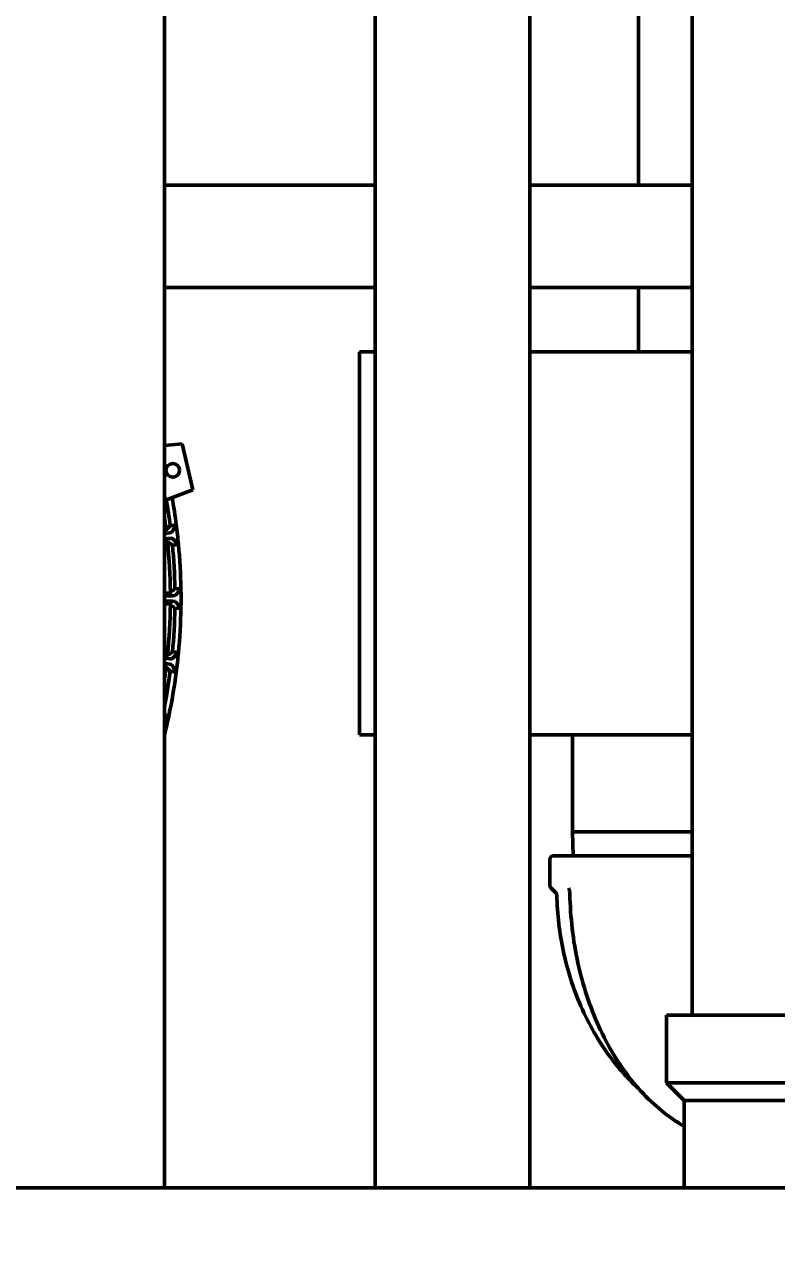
# Model space of a CAD drawing. Header units: inches. Extents: x 11 to 1621, y 11 to 1332.
# Drawn here: x 1070.67 to 1080.39, y 301.62 to 317.3 of the extents above; entities that cross this region are included whole.
import ezdxf

# ---------------------------------------------------------------- set-up
doc = ezdxf.new("R2010")
doc.units = ezdxf.units.IN
doc.header["$LTSCALE"] = 48
doc.header["$MEASUREMENT"] = 0
doc.layers.add('Dimension (ANSI)', color=7, linetype='Continuous', lineweight=25)
doc.layers.add('Visible (ANSI)', color=7, linetype='Continuous', lineweight=50)
doc.styles.add('Dimension Text', font='tahoma.ttf')
doc.dimstyles.new('ELC FT', dxfattribs={"dimscale": 48, "dimtxt": 0.12, "dimasz": 0.098425, "dimexe": 0.05, "dimexo": 0.1, "dimgap": 0.031496, "dimtad": 1, "dimdec": 5, "dimzin": 3, "dimdsep": 46, "dimlunit": 4, "dimtxsty": 'Dimension Text', "dimcen": 0.09, "dimdle": 0.5, "dimclrd": 5, "dimclre": 5, "dimclrt": 256, "dimadec": 1, "dimazin": 3, "dimtfac": 0.833333, "dimtofl": 0, "dimtmove": 0, "dimatfit": 3, "dimfxl": 0, "dimfrac": 2, "dimtolj": 1, "dimtzin": 0, "dimlwd": 25, "dimlwe": 25, "dimarcsym": 0})

# ---------------------------------------------------------------- blocks, each defined once
blk = doc.blocks.new('*D32')
at = {"layer": 'Defpoints', "color": 0, "linetype": 'Continuous', "transparency": 16777216}
for p in [(1009.144, 460.889), (1167.944, 460.889), (1018.545, 291.451)]:
    blk.add_point(p, dxfattribs=at)
at = {"layer": 'Dimension (ANSI)', "color": 5, "linetype": 'Continuous', "lineweight": 25, "transparency": 16777216}
for p, q in [((1163.144, 460.889), (1006.744, 460.889)), ((1009.144, 296.176), (1009.144, 456.165)), ((1013.745, 291.451), (1006.744, 291.451))]:
    blk.add_line(p, q, dxfattribs=at)
at = {"layer": 'Dimension (ANSI)', "color": 5, "linetype": 'Continuous', "transparency": 16777216}
for points in [[(1008.356, 456.165), (1009.931, 456.165), (1009.144, 460.889)], [(1008.356, 296.176), (1009.931, 296.176), (1009.144, 291.451)]]:
    blk.add_solid(points, dxfattribs=at)
at = {"layer": 'Dimension (ANSI)', "linetype": 'Continuous', "lineweight": 25, "transparency": 16777216, "insert": (1003.996, 376.17), "char_height": 5.76, "attachment_point": 5, "rotation": 90, "style": 'Dimension Text'}
blk.add_mtext('\\A1;14\'-1 7/16"', dxfattribs=at)
blk = doc.blocks.new('*D51')
at = {"layer": 'Defpoints', "color": 0, "linetype": 'Continuous', "transparency": 16777216}
for p in [(1146.447, 546.451), (994.545, 291.451), (1018.545, 291.451)]:
    blk.add_point(p, dxfattribs=at)
at = {"layer": 'Dimension (ANSI)', "color": 5, "linetype": 'Continuous', "lineweight": 25, "transparency": 16777216}
for p, q in [((1141.647, 546.451), (992.145, 546.451)), ((994.545, 541.727), (994.545, 296.176)), ((1013.745, 291.451), (992.145, 291.451))]:
    blk.add_line(p, q, dxfattribs=at)
at = {"layer": 'Dimension (ANSI)', "color": 5, "linetype": 'Continuous', "transparency": 16777216}
for points in [[(993.758, 541.727), (995.333, 541.727), (994.545, 546.451)], [(993.758, 296.176), (995.333, 296.176), (994.545, 291.451)]]:
    blk.add_solid(points, dxfattribs=at)
at = {"layer": 'Dimension (ANSI)', "linetype": 'Continuous', "lineweight": 25, "transparency": 16777216, "insert": (990.034, 418.951), "char_height": 5.76, "attachment_point": 5, "rotation": 90, "style": 'Dimension Text'}
blk.add_mtext('\\A1;21\'-3"', dxfattribs=at)

msp = doc.modelspace()

# ---------------------------------------------------------------- linework, layer by layer
at = {"layer": 'Visible (ANSI)'}
for p, q in [((1075.199479, 302.273462), (1075.199479, 322.869771)), ((1072.476979, 320.776021), (1072.476979, 302.273462)), ((1079.293842, 319.578653), (1079.293842, 304.504153)), ((1077.199479, 302.273462), (1077.199479, 319.441741)), ((1078.601979, 315.222351), (1078.601979, 318.971783)), ((1072.476979, 315.222351), (1075.199479, 315.222351)), ((1077.199479, 315.222351), (1079.293842, 315.222351)), ((1072.476979, 313.902351), (1075.199479, 313.902351)), ((1077.199479, 313.902351), (1079.293842, 313.902351)), ((1078.601979, 313.072271), (1078.601979, 313.902351)), ((1074.996756, 313.072271), (1075.199479, 313.072271)), ((1074.996756, 313.072271), (1074.996756, 308.122271)), ((1077.199479, 313.072271), (1079.293842, 313.072271)), ((1072.70862, 311.881736), (1072.476979, 311.861096)), ((1072.84441, 311.2868), (1072.70862, 311.881736)), ((1072.490555, 311.153637), (1072.84441, 311.2868)), ((1072.552719, 310.825065), (1072.630697, 310.836028)), ((1072.571597, 310.740967), (1072.630697, 310.836028)), ((1072.659349, 310.581731), (1072.580578, 310.661258)), ((1072.659349, 310.581731), (1072.580887, 310.575068)), ((1072.612593, 310.010488), (1072.691308, 310.012651)), ((1072.621937, 309.924805), (1072.691308, 310.012651)), ((1072.691308, 309.756746), (1072.621937, 309.844592)), ((1072.691308, 309.756746), (1072.612593, 309.758909)), ((1072.580578, 309.108139), (1072.659349, 309.187666)), ((1072.580887, 309.19433), (1072.659349, 309.187666)), ((1072.630697, 308.93337), (1072.571597, 309.028431)), ((1072.630697, 308.93337), (1072.552719, 308.944332)), ((1072.476979, 308.383066), (1072.535222, 308.371446)), ((1072.476979, 308.324542), (1072.535222, 308.371446)), ((1072.478278, 308.121957), (1072.476979, 308.124686)), ((1072.478278, 308.121957), (1072.476979, 308.122291)), ((1074.996756, 308.122271), (1075.199479, 308.122271)), ((1077.199479, 308.122271), (1079.293842, 308.122271)), ((1077.749256, 308.122271), (1077.749256, 306.872271)), ((1077.749256, 306.872271), (1079.293842, 306.872271)), ((1077.760169, 306.559771), (1077.749256, 306.872271)), ((1077.456756, 306.178162), (1077.456756, 306.515371)), ((1079.293842, 306.559771), (1077.501156, 306.559771)), ((1077.533993, 306.082534), (1077.469761, 306.146767)), ((1081.996967, 304.504153), (1078.965717, 304.504153)), ((1078.965717, 303.629153), (1078.965717, 304.504153)), ((1081.981342, 303.629153), (1078.965717, 303.629153)), ((1079.19306, 303.401809), (1078.965717, 303.629153)), ((1079.19306, 303.401809), (1081.753998, 303.401809)), ((1079.19306, 303.401809), (1079.19306, 302.273462)), ((1037.571979, 302.273462), (1144.134479, 302.273462))]:
    msp.add_line(p, q, dxfattribs=at)
msp.add_circle((1072.5846, 311.540465), 0.088583, dxfattribs=at)
for centre, radius, start, end in [((1065.330215, 309.884699), 7.27191, 10.0494854, 10.645022), ((1065.330215, 309.884699), 7.283465, 7.4181512, 10.0664503), ((1065.330215, 309.884699), 7.362205, 7.4244038, 10.180621), ((1065.330215, 309.884699), 7.224409, 7.0316148, 8.4078156), ((1065.330215, 309.884699), 7.362205, 5.432739, 7.4244038), ((1065.330215, 309.884699), 7.224409, 0.6030433, 5.8255281), ((1065.330215, 309.884699), 7.362205, 0.9958324, 5.432739), ((1065.330215, 309.884699), 7.283465, 0.9895798, 5.4389916), ((1065.330215, 309.884699), 7.362205, 359.0041676, 0.9958324), ((1065.330215, 309.884699), 7.224409, 354.1744719, 359.3969567), ((1065.330215, 309.884699), 7.283465, 354.5610084, 359.0104202), ((1065.330215, 309.884699), 7.362205, 354.567261, 359.0041676), ((1065.330215, 309.884699), 7.362205, 352.5755962, 354.567261), ((1065.330215, 309.884699), 7.224409, 351.5921844, 352.9683852), ((1065.330215, 309.884699), 7.283465, 348.8817916, 352.5818488), ((1065.330215, 309.884699), 7.362205, 348.1386895, 352.5755962), ((1065.330215, 309.884699), 7.362205, 346.1470247, 348.1386895), ((1065.330215, 309.884699), 7.362205, 346.1048893, 346.1470247), ((1077.501156, 306.515371), 0.0444, 90, 180), ((1077.501156, 306.178162), 0.0444, 180, 225)]:
    msp.add_arc(centre, radius, start, end, dxfattribs=at)
for centre, major_axis, start_param, end_param in [((1072.180444, 310.697132), (0.391218, 0.044078), 5.569495929, 6.261497873), ((1072.189478, 310.616954), (-0.391218, -0.044082), 3.163280091, 3.883798681), ((1072.228335, 309.925041), (0.393694, -0.000002), 5.395962225, 6.261497873), ((1072.228335, 309.844356), (-0.393694, -0.000002), 3.163280091, 4.028815729), ((1072.189478, 309.152443), (0.391218, -0.044082), 5.540979275, 6.261497873), ((1072.180444, 309.072265), (-0.391218, 0.044078), 3.163280091, 3.855282027)]:
    msp.add_ellipse(centre, major_axis=major_axis, ratio=0.027470978, start_param=start_param, end_param=end_param, dxfattribs=at)
for points, degree in [([(1072.500288, 310.769089), (1072.500179, 310.767119), (1072.492292, 310.764268), (1072.47698, 310.760628)], 3), ([(1072.500288, 310.769089), (1072.51782, 310.787754), (1072.535297, 310.806412), (1072.552719, 310.825065)], 3), ([(1072.47698, 310.620932), (1072.502894, 310.62142), (1072.516611, 310.620425), (1072.517315, 310.617973)], 3), ([(1072.517315, 310.617973), (1072.549055, 310.596616), (1072.580887, 310.575068)], 2), ([(1072.612593, 310.010488), (1072.583374, 309.985511), (1072.554224, 309.960735)], 2), ([(1072.554224, 309.808662), (1072.583374, 309.783886), (1072.612593, 309.758909)], 2), ([(1072.580887, 309.19433), (1072.549055, 309.172781), (1072.517315, 309.151424)], 2), ([(1072.517315, 309.151424), (1072.516611, 309.148972), (1072.502898, 309.147977), (1072.47698, 309.148465)], 3), ([(1072.47698, 309.00877), (1072.492288, 309.005131), (1072.500179, 309.002279), (1072.500288, 309.000308)], 3), ([(1072.500288, 309.000308), (1072.52648, 308.972424), (1072.552719, 308.944332)], 2), ([(1077.546977, 306.052317), (1077.546977, 306.052317), (1077.546977, 306.052317), (1077.546977, 306.052317)], 3), ([(1077.702853, 306.137556), (1077.702411, 306.13832), (1077.70203, 306.13889), (1077.7018, 306.139207)], 3)]:
    msp.add_open_spline(points, degree=degree, dxfattribs=at)
for points, knots in [([(1072.554224, 309.960735), (1072.553726, 309.957788), (1072.535267, 309.95483), (1072.493084, 309.951487), (1072.485368, 309.950936), (1072.47698, 309.950392)], [-17.293659893, -17.293659893, -17.293659893, -17.293659893, -13.613841458, -13.613841458, -12.876739514, -12.876739514, -12.876739514, -12.876739514]), ([(1072.47698, 309.819005), (1072.486882, 309.818364), (1072.495848, 309.817711), (1072.536572, 309.814354), (1072.553744, 309.811503), (1072.554224, 309.808662)], [-0.9815031372, -0.9815031372, -0.9815031372, -0.9815031372, -0.7881912579, -0.7881912579, 0, 0, 0, 0]), ([(1077.546977, 306.052317), (1077.54685, 306.057109), (1077.545924, 306.061942), (1077.542614, 306.070959), (1077.54018, 306.075257), (1077.536168, 306.080234), (1077.535107, 306.081415), (1077.533988, 306.082534)], [0, 0, 0, 0, 0.03653772762, 0.03653772762, 0.07321551943, 0.07321551943, 0.08528259344, 0.08528259344, 0.08528259344, 0.08528259344]), ([(1078.597446, 303.561754), (1078.461031, 303.687483), (1078.339476, 303.824688), (1078.081211, 304.1727), (1077.957833, 304.39091), (1077.760033, 304.844911), (1077.685584, 305.080855), (1077.582306, 305.561749), (1077.553502, 305.80675), (1077.546982, 306.052316)], [3.7191727242, 3.7191727242, 3.7191727242, 3.7191727242, 3.9028398498, 3.9028398498, 4.1601811464, 4.1601811464, 4.417522443, 4.417522443, 4.6748620934, 4.6748620934, 4.6748620934, 4.6748620934]), ([(1077.715919, 306.068713), (1077.715773, 306.076274), (1077.715337, 306.083878), (1077.713854, 306.098119), (1077.712854, 306.104851), (1077.710517, 306.116294), (1077.709271, 306.121193), (1077.70708, 306.128002), (1077.706249, 306.130272), (1077.704515, 306.134416), (1077.703584, 306.136291), (1077.702853, 306.137556)], [0, 0, 0, 0, 0.0576400076, 0.0576400076, 0.1101255883, 0.1101255883, 0.15162347, 0.15162347, 0.1744085217, 0.1744085217, 0.1986977717, 0.1986977717, 0.1986977717, 0.1986977717]), ([(1077.715919, 306.068713), (1077.721776, 305.766395), (1077.756972, 305.465224), (1077.883563, 304.88705), (1077.974946, 304.610096), (1078.207476, 304.100607), (1078.348605, 303.86811), (1078.67074, 303.464708), (1078.851734, 303.29383), (1079.094408, 303.127263), (1079.143378, 303.096494), (1079.19306, 303.068079)], [1.59818745, 1.59818745, 1.59818745, 1.59818745, 1.871075143, 1.871075143, 2.143962836, 2.143962836, 2.416850529, 2.416850529, 2.689738221, 2.689738221, 2.757281122, 2.757281122, 2.757281122, 2.757281122])]:
    msp.add_open_spline(points, degree=3, knots=knots, dxfattribs=at)

# ---------------------------------------------------------------- dimensions: what is measured, and where the dimension line sits
at = {"layer": 'Dimension (ANSI)', "color": 5, "linetype": 'Continuous', "lineweight": 25, "true_color": 0x0000ff}
for base, p1, p2, picture, middle in [((994.545281, 291.451101), (1146.446979, 546.451101), (1018.545281, 291.451101), '*D51', (994.545281, 418.951101)), ((1009.143755, 460.889261), (1018.545281, 291.451101), (1167.944479, 460.889261), '*D32', (1009.143755, 376.170181))]:
    dim = msp.add_linear_dim(base=base, p1=p1, p2=p2, angle=270, dimstyle='ELC FT', override={"dimgap": 0.031496, "dimdec": 5, "dimlfac": 1, "dimtol": 0, "dimlim": 0, "dimtp": 0, "dimtm": 0, "dimtdec": 2, "dimatfit": 1}, dxfattribs=at)
    dim.commit()
    dim.dimension.update_dxf_attribs({"geometry": picture, "text_midpoint": middle, "dimtype": 160})

doc.saveas('drawing.dxf')
